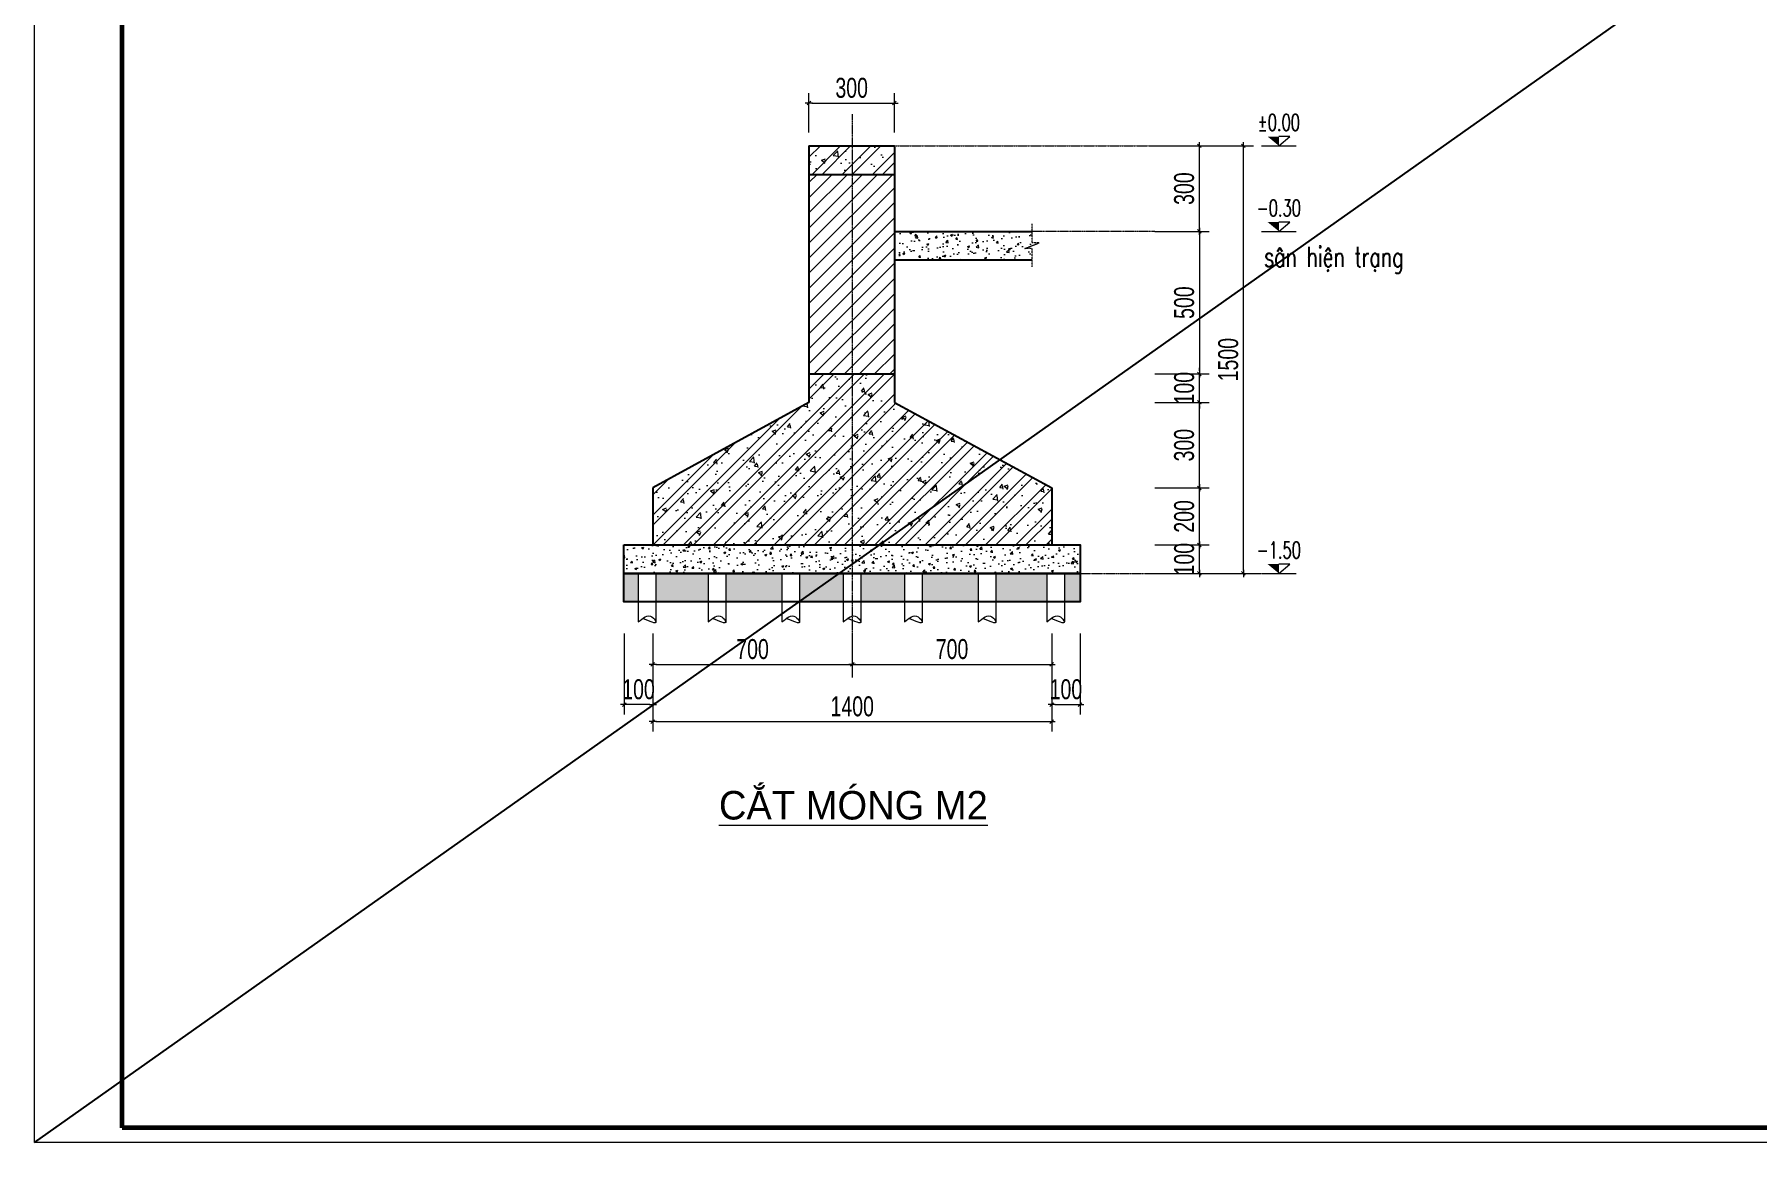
# Model space of a CAD drawing. Header units: millimetres. Extents: x 5243337 to 5938936, y 490824 to 785930.
# Drawn here: x 5679194 to 5685241, y 542430 to 546317 of the extents above; entities that cross this region are included whole.
import ezdxf
from ezdxf.enums import TextEntityAlignment as Align

# ---------------------------------------------------------------- set-up
doc = ezdxf.new("R2010")
doc.units = ezdxf.units.MM
doc.header["$MEASUREMENT"] = 0
doc.header["$PDMODE"] = 32
doc.linetypes.add('CENTER', pattern=[2, 1.25, -0.25, 0.25, -0.25])
doc.linetypes.add('HIDDEN', pattern=[0.375, 0.25, -0.125])
doc.layers.get('0').update_dxf_attribs({"lineweight": 0})
doc.layers.get('Defpoints').update_dxf_attribs({"lineweight": 0})
for name, color, linetype, lineweight in [('8- Dim', 8, 'Continuous', 9), ('dim', 144, 'Continuous', 13), ('hatch', 251, 'Continuous', 5), ('Khungten_LCDI', 7, 'Continuous', 25), ('LC Dim', 8, 'Continuous', 18), ('LC Net thay', 7, 'Continuous', 25), ('LC Text1', 3, 'Continuous', 20), ('MANH', 35, 'HIDDEN', 5), ('noithat', 125, 'Continuous', 9), ('text', 1, 'Continuous', 20), ('truc', 76, 'CENTER', 9)]:
    doc.layers.add(name, color=color, linetype=linetype, lineweight=lineweight)
doc.layers.add('KCS_Plotter', color=11, linetype='Continuous', plot=False)
doc.styles.add('Khungten', font='VHAVAN.TTF', dxfattribs={"width": 0.9, "height": 5000})
doc.styles.add('LC 3', font='vnsimli.shx', dxfattribs={"width": 0.75})
doc.styles.add('ROMANS', font='vnsimli.shx', dxfattribs={"width": 0.6})
doc.styles.add('TBV', font='VHHELS.TTF', dxfattribs={"width": 0.9, "oblique": 20, "height": 320})
doc.styles.add('Title', font='VHBLACK.TTF')
doc.styles.add('TXTDIM', font='VNARIAL.TTF', dxfattribs={"width": 0.7})
doc.dimstyles.new('DIM35', dxfattribs={"dimscale": 35, "dimtxt": 2, "dimasz": 0.3, "dimexe": 1, "dimexo": 0, "dimgap": 0.5, "dimtad": 1, "dimdec": 0, "dimzin": 12, "dimdsep": 46, "dimtxsty": 'TXTDIM', "dimblk": 'SLASH', "dimcen": 1.5, "dimclrd": 256, "dimclre": 256, "dimclrt": 1, "dimadec": 0, "dimazin": 0, "dimtfac": 1, "dimtdec": 0, "dimtix": 1, "dimtmove": 0, "dimatfit": 3, "dimldrblk": 'DOT', "dimfxl": 2, "dimtolj": 1, "dimtzin": 0, "dimlwd": 9, "dimlwe": 9, "dimarcsym": 1})
pattern_1 = [(50, (177632.29, 40745.67), (143.4520365, -12.550427), [15, -165]), (355, (177632.29, 40745.67), (-27.7502667, 150.4384267), [12, -132]), (100.4514, (177644.24, 40744.62), (115.7018763, 137.8879084), [12.748038, -140.2284224]), (46.1842, (177632.29, 40785.67), (213.44821, -33.103803), [22.5, -247.5]), (96.6356, (177650.07, 40782.9), (186.932541, 194.823574), [19.122058, -210.3426]), (351.1842, (177632.29, 40785.67), (186.932389, 194.82372), [18, -198]), (21, (177652.29, 40775.67), (119.3814104, -80.5237781), [15, -165]), (326, (177652.29, 40775.67), (48.6630664, 145.030009), [12, -132]), (71.4514, (177662.23, 40768.96), (168.0445257, 64.5060993), [12.748038, -140.2284224]), (37.5, (177632.286, 40745.67), (2.43197106, 66.57877077), [0, -130.4, 0, -134, 0, -132.5]), (7.5, (177632.286, 40745.67), (52.6139075, 78.8823424), [0, -76.4, 0, -127.4, 0, -50.5]), (327.5, (177587.686, 40745.67), (106.76448723, -4.51097435), [0, -50, 0, -156, 0, -207]), (317.5, (177567.69, 40745.67), (116.6372339, 20.0209965), [0, -65, 0, -103.6, 0, -147]), (45, (177632.286, 40745.67), (-53.0330086, 53.0330086), []), (45, (177667.64, 40745.67), (-53.0330086, 53.0330086), [])]

# ---------------------------------------------------------------- blocks, each defined once
blk = doc.blocks.new('SLASH')
at = {"layer": 'dim', "color": 16, "linetype": 'Continuous'}
for p, q in [((-1.2, 0), (1.2, 0)), ((-0.6, -0.6), (0.6, 0.6))]:
    blk.add_line(p, q, dxfattribs=at)
blk = doc.blocks.new('*D888')
at = {"layer": 'Defpoints', "color": 0, "transparency": 16777216}
for p in [(5682064, 544215.6), (5682763.7, 544215.6), (5682763.7, 544107.5)]:
    blk.add_point(p, dxfattribs=at)
at = {"layer": 'dim', "lineweight": 9, "transparency": 16777216}
for p, q in [((5682064, 544215.6), (5682064, 544072.5)), ((5682763.7, 544215.6), (5682763.7, 544072.5)), ((5682074.5, 544107.5), (5682753.2, 544107.5))]:
    blk.add_line(p, q, dxfattribs=at)
at = {"layer": 'dim', "lineweight": 9, "transparency": 16777216, "xscale": 10.5, "yscale": 10.5, "zscale": 10.5, "rotation": 180}
blk.add_blockref('SLASH', (5682064, 544107.5), dxfattribs=at)
at = {"layer": 'dim', "lineweight": 9, "transparency": 16777216, "xscale": 10.5, "yscale": 10.5, "zscale": 10.5}
blk.add_blockref('SLASH', (5682763.7, 544107.5), dxfattribs=at)
at = {"layer": 'dim', "color": 1, "transparency": 16777216, "insert": (5682413.9, 544160.7), "char_height": 70, "attachment_point": 5, "style": 'TXTDIM'}
blk.add_mtext('\\A1;700', dxfattribs=at)
blk = doc.blocks.new('_Dot')
at = {"color": 0, "linetype": 'ByBlock', "lineweight": -2}
blk.add_line((-0.5, 0), (-1, 0), dxfattribs=at)
at = {"color": 0, "linetype": 'ByBlock', "const_width": 0.5}
blk.add_lwpolyline([(-0.25, 0, 1), (0.25, 0, 1)], format="xyb", close=True, dxfattribs=at)
blk = doc.blocks.new('*D889')
at = {"layer": 'Defpoints', "color": 0, "transparency": 16777216}
for p in [(5681363.7, 544215.6), (5682064, 544215.6), (5682064, 544107.5)]:
    blk.add_point(p, dxfattribs=at)
at = {"layer": 'dim', "lineweight": 9, "transparency": 16777216}
for p, q in [((5681363.7, 544215.6), (5681363.7, 544072.5)), ((5682064, 544215.6), (5682064, 544072.5)), ((5681374.2, 544107.5), (5682053.5, 544107.5))]:
    blk.add_line(p, q, dxfattribs=at)
at = {"layer": 'dim', "lineweight": 9, "transparency": 16777216, "xscale": 10.5, "yscale": 10.5, "zscale": 10.5, "rotation": 180}
blk.add_blockref('SLASH', (5681363.7, 544107.5), dxfattribs=at)
at = {"layer": 'dim', "lineweight": 9, "transparency": 16777216, "xscale": 10.5, "yscale": 10.5, "zscale": 10.5}
blk.add_blockref('SLASH', (5682064, 544107.5), dxfattribs=at)
at = {"layer": 'dim', "color": 1, "transparency": 16777216, "insert": (5681713.9, 544160.7), "char_height": 70, "attachment_point": 5, "style": 'TXTDIM'}
blk.add_mtext('\\A1;700', dxfattribs=at)
blk = doc.blocks.new('*D890')
at = {"layer": 'Defpoints', "color": 0, "transparency": 16777216}
for p in [(5682211.7, 546076.4), (5681911.7, 545973.7), (5682211.7, 545973.7)]:
    blk.add_point(p, dxfattribs=at)
at = {"layer": 'dim', "lineweight": 9, "transparency": 16777216}
for p, q in [((5681911.7, 545973.7), (5681911.7, 546111.4)), ((5681922.2, 546076.4), (5682201.2, 546076.4)), ((5682211.7, 545973.7), (5682211.7, 546111.4))]:
    blk.add_line(p, q, dxfattribs=at)
at = {"layer": 'dim', "lineweight": 9, "transparency": 16777216, "xscale": 10.5, "yscale": 10.5, "zscale": 10.5, "rotation": 180}
blk.add_blockref('SLASH', (5681911.7, 546076.4), dxfattribs=at)
at = {"layer": 'dim', "lineweight": 9, "transparency": 16777216, "xscale": 10.5, "yscale": 10.5, "zscale": 10.5}
blk.add_blockref('SLASH', (5682211.7, 546076.4), dxfattribs=at)
at = {"layer": 'dim', "color": 1, "transparency": 16777216, "insert": (5682061.7, 546129.6), "char_height": 70, "attachment_point": 5, "style": 'TXTDIM'}
blk.add_mtext('\\A1;300', dxfattribs=at)
blk = doc.blocks.new('*D891')
at = {"layer": 'Defpoints', "color": 0, "transparency": 16777216}
for p in [(5681363.7, 544215.6), (5682763.7, 544215.6), (5682763.7, 543906.4)]:
    blk.add_point(p, dxfattribs=at)
at = {"layer": 'dim', "lineweight": 9, "transparency": 16777216}
for p, q in [((5681363.7, 544215.6), (5681363.7, 543871.4)), ((5682763.7, 544215.6), (5682763.7, 543871.4)), ((5681374.2, 543906.4), (5682753.2, 543906.4))]:
    blk.add_line(p, q, dxfattribs=at)
at = {"layer": 'dim', "lineweight": 9, "transparency": 16777216, "xscale": 10.5, "yscale": 10.5, "zscale": 10.5, "rotation": 180}
blk.add_blockref('SLASH', (5681363.7, 543906.4), dxfattribs=at)
at = {"layer": 'dim', "lineweight": 9, "transparency": 16777216, "xscale": 10.5, "yscale": 10.5, "zscale": 10.5}
blk.add_blockref('SLASH', (5682763.7, 543906.4), dxfattribs=at)
at = {"layer": 'dim', "color": 1, "transparency": 16777216, "insert": (5682063.7, 543959.7), "char_height": 70, "attachment_point": 5, "style": 'TXTDIM'}
blk.add_mtext('\\A1;1400', dxfattribs=at)
blk = doc.blocks.new('*D892')
at = {"layer": 'Defpoints', "color": 0, "transparency": 16777216}
for p in [(5683186.1, 544526.4), (5683281.8, 544526.4), (5683186.1, 544426.4)]:
    blk.add_point(p, dxfattribs=at)
at = {"layer": 'dim', "lineweight": 9, "transparency": 16777216}
for p, q in [((5683186.1, 544526.4), (5683316.8, 544526.4)), ((5683281.8, 544436.9), (5683281.8, 544515.9)), ((5683186.1, 544426.4), (5683316.8, 544426.4))]:
    blk.add_line(p, q, dxfattribs=at)
at = {"layer": 'dim', "lineweight": 9, "transparency": 16777216, "xscale": 10.5, "yscale": 10.5, "zscale": 10.5}
for p, rotation in [((5683281.8, 544526.4), 90), ((5683281.8, 544426.4), 270)]:
    blk.add_blockref('SLASH', p, dxfattribs=dict(at, rotation=rotation))
at = {"layer": 'dim', "color": 1, "transparency": 16777216, "insert": (5683228.6, 544476.4), "char_height": 70, "attachment_point": 5, "rotation": 90, "style": 'TXTDIM'}
blk.add_mtext('\\A1;100', dxfattribs=at)
blk = doc.blocks.new('*D893')
at = {"layer": 'Defpoints', "color": 0, "transparency": 16777216}
for p in [(5683126.1, 544726.4), (5683281.8, 544726.4), (5683126.1, 544526.4)]:
    blk.add_point(p, dxfattribs=at)
at = {"layer": 'dim', "lineweight": 9, "transparency": 16777216}
for p, q in [((5683126.1, 544726.4), (5683316.8, 544726.4)), ((5683281.8, 544536.9), (5683281.8, 544715.9)), ((5683126.1, 544526.4), (5683316.8, 544526.4))]:
    blk.add_line(p, q, dxfattribs=at)
at = {"layer": 'dim', "lineweight": 9, "transparency": 16777216, "xscale": 10.5, "yscale": 10.5, "zscale": 10.5}
for p, rotation in [((5683281.8, 544726.4), 90), ((5683281.8, 544526.4), 270)]:
    blk.add_blockref('SLASH', p, dxfattribs=dict(at, rotation=rotation))
at = {"layer": 'dim', "color": 1, "transparency": 16777216, "insert": (5683228.6, 544626.4), "char_height": 70, "attachment_point": 5, "rotation": 90, "style": 'TXTDIM'}
blk.add_mtext('\\A1;200', dxfattribs=at)
blk = doc.blocks.new('*D894')
at = {"layer": 'Defpoints', "color": 0, "transparency": 16777216}
for p in [(5683126.1, 545126.4), (5683281.8, 545126.4), (5683126.1, 545026.4)]:
    blk.add_point(p, dxfattribs=at)
at = {"layer": 'dim', "lineweight": 9, "transparency": 16777216}
for p, q in [((5683126.1, 545126.4), (5683316.8, 545126.4)), ((5683281.8, 545136.9), (5683281.8, 545147.4)), ((5683281.8, 545026.4), (5683281.8, 545126.4)), ((5683126.1, 545026.4), (5683316.8, 545026.4)), ((5683281.8, 545015.9), (5683281.8, 545005.4))]:
    blk.add_line(p, q, dxfattribs=at)
at = {"layer": 'dim', "lineweight": 9, "transparency": 16777216, "xscale": 10.5, "yscale": 10.5, "zscale": 10.5}
for p, rotation in [((5683281.8, 545126.4), 270), ((5683281.8, 545026.4), 90)]:
    blk.add_blockref('SLASH', p, dxfattribs=dict(at, rotation=rotation))
at = {"layer": 'dim', "color": 1, "transparency": 16777216, "insert": (5683228.6, 545076.4), "char_height": 70, "attachment_point": 5, "rotation": 90, "style": 'TXTDIM'}
blk.add_mtext('\\A1;100', dxfattribs=at)
blk = doc.blocks.new('*D895')
at = {"layer": 'Defpoints', "color": 0, "transparency": 16777216}
for p in [(5683126.1, 545026.4), (5683281.8, 545026.4), (5683126.1, 544726.4)]:
    blk.add_point(p, dxfattribs=at)
at = {"layer": 'dim', "lineweight": 9, "transparency": 16777216}
for p, q in [((5683126.1, 545026.4), (5683316.8, 545026.4)), ((5683281.8, 544736.9), (5683281.8, 545015.9)), ((5683126.1, 544726.4), (5683316.8, 544726.4))]:
    blk.add_line(p, q, dxfattribs=at)
at = {"layer": 'dim', "lineweight": 9, "transparency": 16777216, "xscale": 10.5, "yscale": 10.5, "zscale": 10.5}
for p, rotation in [((5683281.8, 545026.4), 90), ((5683281.8, 544726.4), 270)]:
    blk.add_blockref('SLASH', p, dxfattribs=dict(at, rotation=rotation))
at = {"layer": 'dim', "color": 1, "transparency": 16777216, "insert": (5683228.5, 544876.4), "char_height": 70, "attachment_point": 5, "rotation": 90, "style": 'TXTDIM'}
blk.add_mtext('\\A1;300', dxfattribs=at)
blk = doc.blocks.new('*D896')
at = {"layer": 'Defpoints', "color": 0, "transparency": 16777216}
for p in [(5682763.7, 544215.6), (5682863.4, 544215.6), (5682863.4, 543966.4)]:
    blk.add_point(p, dxfattribs=at)
at = {"layer": 'dim', "lineweight": 9, "transparency": 16777216}
for p, q in [((5682763.7, 544215.6), (5682763.7, 543931.4)), ((5682863.4, 544215.6), (5682863.4, 543931.4)), ((5682774.2, 543966.4), (5682852.9, 543966.4))]:
    blk.add_line(p, q, dxfattribs=at)
at = {"layer": 'dim', "lineweight": 9, "transparency": 16777216, "xscale": 10.5, "yscale": 10.5, "zscale": 10.5, "rotation": 180}
blk.add_blockref('SLASH', (5682763.7, 543966.4), dxfattribs=at)
at = {"layer": 'dim', "lineweight": 9, "transparency": 16777216, "xscale": 10.5, "yscale": 10.5, "zscale": 10.5}
blk.add_blockref('SLASH', (5682863.4, 543966.4), dxfattribs=at)
at = {"layer": 'dim', "color": 1, "transparency": 16777216, "insert": (5682813.5, 544019.7), "char_height": 70, "attachment_point": 5, "style": 'TXTDIM'}
blk.add_mtext('\\A1;100', dxfattribs=at)
blk = doc.blocks.new('*D897')
at = {"layer": 'Defpoints', "color": 0, "transparency": 16777216}
for p in [(5681263.6, 544215.6), (5681363.7, 544215.6), (5681263.6, 543966.4)]:
    blk.add_point(p, dxfattribs=at)
at = {"layer": 'dim', "lineweight": 9, "transparency": 16777216}
for p, q in [((5681263.6, 544215.6), (5681263.6, 543931.4)), ((5681363.7, 544215.6), (5681363.7, 543931.4)), ((5681353.2, 543966.4), (5681274.1, 543966.4))]:
    blk.add_line(p, q, dxfattribs=at)
at = {"layer": 'dim', "lineweight": 9, "transparency": 16777216, "xscale": 10.5, "yscale": 10.5, "zscale": 10.5, "rotation": 180}
blk.add_blockref('SLASH', (5681263.6, 543966.4), dxfattribs=at)
at = {"layer": 'dim', "lineweight": 9, "transparency": 16777216, "xscale": 10.5, "yscale": 10.5, "zscale": 10.5}
blk.add_blockref('SLASH', (5681363.7, 543966.4), dxfattribs=at)
at = {"layer": 'dim', "color": 1, "transparency": 16777216, "insert": (5681313.7, 544019.7), "char_height": 70, "attachment_point": 5, "style": 'TXTDIM'}
blk.add_mtext('\\A1;100', dxfattribs=at)
blk = doc.blocks.new('*D898')
at = {"layer": 'Defpoints', "color": 0, "transparency": 16777216}
for p in [(5683126.1, 545626.4), (5683126.1, 545126.4), (5683281.8, 545126.4)]:
    blk.add_point(p, dxfattribs=at)
at = {"layer": 'dim', "lineweight": 9, "transparency": 16777216}
for p, q in [((5683126.1, 545626.4), (5683316.8, 545626.4)), ((5683281.8, 545615.9), (5683281.8, 545136.9)), ((5683126.1, 545126.4), (5683316.8, 545126.4))]:
    blk.add_line(p, q, dxfattribs=at)
at = {"layer": 'dim', "lineweight": 9, "transparency": 16777216, "xscale": 10.5, "yscale": 10.5, "zscale": 10.5}
for p, rotation in [((5683281.8, 545626.4), 90), ((5683281.8, 545126.4), 270)]:
    blk.add_blockref('SLASH', p, dxfattribs=dict(at, rotation=rotation))
at = {"layer": 'dim', "color": 1, "transparency": 16777216, "insert": (5683228.6, 545376.4), "char_height": 70, "attachment_point": 5, "rotation": 90, "style": 'TXTDIM'}
blk.add_mtext('\\A1;500', dxfattribs=at)
blk = doc.blocks.new('*D899')
at = {"layer": 'Defpoints', "color": 0, "transparency": 16777216}
for p in [(5683126.1, 545926.4), (5683281.8, 545926.4), (5683126.1, 545626.4)]:
    blk.add_point(p, dxfattribs=at)
at = {"layer": 'dim', "lineweight": 9, "transparency": 16777216}
for p, q in [((5683126.1, 545926.4), (5683316.8, 545926.4)), ((5683281.8, 545636.9), (5683281.8, 545915.9)), ((5683126.1, 545626.4), (5683316.8, 545626.4))]:
    blk.add_line(p, q, dxfattribs=at)
at = {"layer": 'dim', "lineweight": 9, "transparency": 16777216, "xscale": 10.5, "yscale": 10.5, "zscale": 10.5}
for p, rotation in [((5683281.8, 545926.4), 90), ((5683281.8, 545626.4), 270)]:
    blk.add_blockref('SLASH', p, dxfattribs=dict(at, rotation=rotation))
at = {"layer": 'dim', "color": 1, "transparency": 16777216, "insert": (5683228.5, 545776.4), "char_height": 70, "attachment_point": 5, "rotation": 90, "style": 'TXTDIM'}
blk.add_mtext('\\A1;300', dxfattribs=at)
blk = doc.blocks.new('*D900')
at = {"layer": 'Defpoints', "color": 0, "transparency": 16777216}
for p in [(5683126.1, 545926.4), (5683436.4, 545926.4), (5683126.1, 544426.4)]:
    blk.add_point(p, dxfattribs=at)
at = {"layer": 'dim', "lineweight": 9, "transparency": 16777216}
for p, q in [((5683126.1, 545926.4), (5683471.4, 545926.4)), ((5683436.4, 544436.9), (5683436.4, 545915.9)), ((5683126.1, 544426.4), (5683471.4, 544426.4))]:
    blk.add_line(p, q, dxfattribs=at)
at = {"layer": 'dim', "lineweight": 9, "transparency": 16777216, "xscale": 10.5, "yscale": 10.5, "zscale": 10.5}
for p, rotation in [((5683436.4, 545926.4), 90), ((5683436.4, 544426.4), 270)]:
    blk.add_blockref('SLASH', p, dxfattribs=dict(at, rotation=rotation))
at = {"layer": 'dim', "color": 1, "transparency": 16777216, "insert": (5683383.2, 545176.4), "char_height": 70, "attachment_point": 5, "rotation": 90, "style": 'TXTDIM'}
blk.add_mtext('\\A1;1500', dxfattribs=at)
blk = doc.blocks.new('CAO DO')
at = {"layer": 'noithat'}
for p, q in [((20767, 17240), (20898, 17352)), ((20898, 17352), (20767, 17352)), ((20558, 17240), (20975, 17240))]:
    blk.add_line(p, q, dxfattribs=at)
blk.add_solid([(20632, 17352), (20767, 17352), (20767, 17240)], dxfattribs=at)
at = {"layer": 'text', "color": 2, "style": 'ROMANS'}
blk.add_attdef('1', text='', height=200, dxfattribs=at).set_placement((20766, 17422), align=Align.CENTER)
blk = doc.blocks.new('ha tang Nui Beo')
at = {"layer": 'Defpoints', "lineweight": 0}
blk.add_lwpolyline([(-1200, -14850), (-1200, 14850), (40800, 14850), (40800, -14850)], close=True, dxfattribs=at)
at = {"layer": 'Khungten_LCDI', "color": 5, "lineweight": 60}
blk.add_lwpolyline([(0, -14650), (0, 14650), (40600, 14650), (40600, -14650)], close=True, dxfattribs=at)
at = {"color": 7, "style": 'Khungten', "width": 0.8}
for tag, p in [('REVISION', (39499, -10746)), ('NGAYHT', (39546, -11609))]:
    blk.add_attdef(tag, text='', height=200, dxfattribs=at).set_placement(p, align=Align.CENTER)
at = {"layer": 'LC Text1', "style": 'Title', "width": 1.485915}
for tag, p, p2 in [('TENBANVE1', (36913, -8886), (40339, -8886)), ('TENBANVE2', (36913, -9562), (40339, -9562))]:
    blk.add_attdef(tag, text='', height=250, dxfattribs=at).set_placement(p, p2, align=Align.FIT)
at = {"layer": 'LC Text1', "style": 'Title', "width": 0.7}
blk.add_attdef('SOBANVE', text='', height=250, dxfattribs=at).set_placement((39562, -13896), align=Align.CENTER)

msp = doc.modelspace()

# ---------------------------------------------------------------- hatches: boundary and pattern name
at = {"layer": 'hatch'}
h = msp.add_hatch(dxfattribs=at)
h.set_pattern_fill('ANSI31', color=256, scale=300, style=0)
h.set_pattern_definition([(45, (5383298.3, 470134.87), (-26.5165043, 26.5165043), [])])
h.paths.add_polyline_path([(5681910.5, 545126.4), (5682210.5, 545126.4), (5682212.9, 545826.4), (5681912.9, 545826.4)])
h = msp.add_hatch(dxfattribs=at)
h.set_pattern_fill('AR-CONC', color=256, scale=10)
h.set_pattern_definition([(50, (5500220.48, 546738.476), (71.726018, -6.275213), [7.5, -82.5]), (355, (5500220.48, 546738.48), (-13.875133, 75.219213), [6, -66]), (100.4514, (5500226.46, 546737.95), (57.850938, 68.943954), [6.37402, -70.11421]), (46.1842, (5500220.48, 546758.48), (106.724105, -16.5519), [11.25, -123.75]), (96.6356, (5500229.38, 546757.1), (93.46627, 97.41179), [9.56103, -105.1713]), (351.1842, (5500220.48, 546758.48), (93.466195, 97.41186), [9, -99]), (21, (5500230.48, 546753.476), (59.690705, -40.26189), [7.5, -82.5]), (326, (5500230.48, 546753.48), (24.331533, 72.515005), [6, -66]), (71.4514, (5500235.456, 546750.12), (84.022263, 32.25305), [6.37402, -70.11421]), (37.5, (5500220.481, 546738.476), (1.2159855, 33.2893854), [0, -65.2, 0, -67, 0, -66.25]), (7.5, (5500220.48, 546738.476), (26.306954, 39.441171), [0, -38.2, 0, -63.7, 0, -25.25]), (327.5, (5500198.181, 546738.476), (53.3822436, -2.255487), [0, -25, 0, -78, 0, -103.5]), (317.5, (5500188.18, 546738.476), (58.318617, 10.010498), [0, -32.5, 0, -51.8, 0, -73.5])])
h.paths.add_polyline_path([(5682694.8, 545526.4), (5682694.8, 545566.4), (5682669.8, 545566.4), (5682719.8, 545586.4), (5682694.8, 545586.4), (5682694.8, 545626.4), (5682226.7, 545626.4), (5682226.7, 545526.4)])
h = msp.add_hatch(dxfattribs=at)
h.set_pattern_fill('AR-CONC', color=256, scale=10)
h.set_pattern_definition([(50, (5500220.48, 546688.39), (71.726018, -6.275213), [7.5, -82.5]), (355, (5500220.48, 546688.39), (-13.875133, 75.219213), [6, -66]), (100.4514, (5500226.46, 546687.87), (57.850938, 68.943954), [6.37402, -70.11421]), (46.1842, (5500220.48, 546708.39), (106.724105, -16.5519), [11.25, -123.75]), (96.6356, (5500229.38, 546707.01), (93.46627, 97.41179), [9.56103, -105.1713]), (351.1842, (5500220.48, 546708.39), (93.466195, 97.41186), [9, -99]), (21, (5500230.48, 546703.39), (59.690705, -40.26189), [7.5, -82.5]), (326, (5500230.48, 546703.39), (24.331533, 72.515005), [6, -66]), (71.4514, (5500235.456, 546700.04), (84.022263, 32.25305), [6.37402, -70.11421]), (37.5, (5500220.481, 546688.393), (1.2159855, 33.2893854), [0, -65.2, 0, -67, 0, -66.25]), (7.5, (5500220.48, 546688.393), (26.306954, 39.441171), [0, -38.2, 0, -63.7, 0, -25.25]), (327.5, (5500198.181, 546688.393), (53.3822436, -2.255487), [0, -25, 0, -78, 0, -103.5]), (317.5, (5500188.18, 546688.393), (58.318617, 10.010498), [0, -32.5, 0, -51.8, 0, -73.5])])
h.paths.add_polyline_path([(5682863.7, 544526.4), (5682064, 544526.4), (5682064, 544426.4), (5682863.7, 544426.4)])
h.paths.add_polyline_path([(5681262.7, 544426.4), (5682064, 544426.4), (5682064, 544526.4), (5681262.7, 544526.4)])
h = msp.add_hatch(dxfattribs=at)
h.set_pattern_fill('AR-SAND,_O', color=256, scale=10)
h.set_pattern_definition([(37.5, (177632.286, 40745.668), (-0.62993358, 19.26823769), [0, -15.2, 0, -17, 0, -16.25]), (7.5, (177632.286, 40745.668), (17.69776705, 28.22146065), [0, -8.2, 0, -13.7, 0, -5.25]), (327.5, (177619.986, 40745.668), (31.14141862, 0.056590535), [0, -5, 0, -18, 0, -23.5]), (317.5, (177619.986, 40745.668), (30.06126605, 8.77675565), [0, -2.5, 0, -11.8, 0, -13.5])])
h.paths.add_polyline_path([(5681313, 544326.4), (5681313, 544426.4), (5681262.7, 544426.4), (5681262.7, 544326.4)])
h.paths.add_polyline_path([(5681558, 544326.4), (5681558, 544426.4), (5681375, 544426.4), (5681375, 544326.4)])
h.paths.add_polyline_path([(5681817, 544326.4), (5681817, 544426.4), (5681620, 544426.4), (5681620, 544326.4)])
h.paths.add_polyline_path([(5682032, 544326.4), (5682032, 544426.4), (5681879, 544426.4), (5681879, 544326.4)])
h.paths.add_polyline_path([(5682247, 544326.4), (5682247, 544426.4), (5682094, 544426.4), (5682094, 544326.4)])
h.paths.add_polyline_path([(5682506.1, 544326.4), (5682506.1, 544426.4), (5682309, 544426.4), (5682309, 544326.4)])
h.paths.add_polyline_path([(5682808, 544426.4), (5682808, 544326.4), (5682863.7, 544326.4), (5682863.7, 544426.4)])
h.paths.add_polyline_path([(5682746.1, 544326.4), (5682746.1, 544426.4), (5682568, 544426.4), (5682568, 544326.4)])
at = {"layer": 'LC Dim'}
h = msp.add_hatch(dxfattribs=at)
h.set_pattern_fill('BTCT', color=256, scale=20)
h.set_pattern_definition(pattern_1)
h.paths.add_polyline_path([(5682211.7, 545926.4), (5681911.7, 545926.4), (5681911.7, 545826.4), (5682211.7, 545826.4)])
h = msp.add_hatch(dxfattribs=at)
h.set_pattern_fill('BTCT', color=256, scale=20)
h.set_pattern_definition(pattern_1)
h.paths.add_polyline_path([(5682211.7, 545026.4), (5682211.7, 545126.4), (5681911.7, 545126.4), (5681911.7, 545026.4), (5681363.7, 544726.4), (5681363.7, 544526.4), (5682763.7, 544526.4), (5682763.7, 544726.4)])

# ---------------------------------------------------------------- linework, layer by layer
at = {"layer": '8- Dim'}
for p, q in [((5681313, 544426.7), (5681313, 544256.8)), ((5681375, 544426.7), (5681375, 544256.8)), ((5681558, 544426.7), (5681558, 544256.8)), ((5681620, 544426.7), (5681620, 544256.8)), ((5681817, 544426.7), (5681817, 544256.8)), ((5681879, 544426.7), (5681879, 544256.8)), ((5682032, 544426.7), (5682032, 544256.8)), ((5682094, 544426.7), (5682094, 544256.8)), ((5682247, 544426.7), (5682247, 544256.8)), ((5682309, 544426.7), (5682309, 544256.8)), ((5682506.1, 544426.7), (5682506.1, 544256.8)), ((5682568, 544426.7), (5682568, 544256.8)), ((5682746.1, 544426.7), (5682746.1, 544256.8)), ((5682808, 544426.7), (5682808, 544256.8))]:
    msp.add_line(p, q, dxfattribs=at)
for points in [[(5681313, 544256.8), (5681361, 544273.9), (5681375, 544256.8), (5681328.4, 544268.5)], [(5681558, 544256.8), (5681606, 544273.9), (5681620, 544256.8), (5681573.4, 544268.5)], [(5681817, 544256.8), (5681865, 544273.9), (5681879, 544256.8), (5681832.4, 544268.5)], [(5682032, 544256.8), (5682080, 544273.9), (5682094, 544256.8), (5682047.4, 544268.5)], [(5682247, 544256.8), (5682295, 544273.9), (5682309, 544256.8), (5682262.4, 544268.5)], [(5682506.1, 544256.8), (5682554.1, 544273.9), (5682568, 544256.8), (5682521.5, 544268.5)], [(5682746.1, 544256.8), (5682794.1, 544273.9), (5682808, 544256.8), (5682761.5, 544268.5)]]:
    msp.add_spline(points, degree=3, dxfattribs=at)
at = {"layer": 'KCS_Plotter'}
msp.add_line((5679194, 542430), (5689975.7, 550054.2), dxfattribs=at)
at = {"layer": 'LC Net thay'}
for p, q in [((5681911.7, 545926.4), (5681911.7, 545126.4)), ((5681911.7, 545926.4), (5682211.7, 545926.4)), ((5682211.7, 545926.4), (5682211.7, 545126.4)), ((5681911.7, 545826.4), (5682211.7, 545826.4)), ((5682211.7, 545626.4), (5682694.8, 545626.4)), ((5682211.7, 545526.4), (5682694.8, 545526.4)), ((5681911.7, 545126.4), (5681911.7, 545026.4)), ((5681911.7, 545126.4), (5682211.7, 545126.4)), ((5682211.7, 545126.4), (5682211.7, 545026.4)), ((5681911.7, 545026.4), (5681363.7, 544726.4)), ((5682211.7, 545026.4), (5682763.7, 544726.4)), ((5681363.7, 544726.4), (5681363.7, 544526.4)), ((5682763.7, 544726.4), (5682763.7, 544526.4))]:
    msp.add_line(p, q, dxfattribs=at)
for points in [[(5681262.7, 544526.4), (5682863.7, 544526.4), (5682863.7, 544426.4), (5681262.7, 544426.4)], [(5681262.7, 544426.4), (5682863.7, 544426.4), (5682863.7, 544326.4), (5681262.7, 544326.4)]]:
    msp.add_lwpolyline(points, close=True, dxfattribs=at)
at = {"layer": 'MANH'}
msp.add_lwpolyline([(5682694.8, 545502.1), (5682694.8, 545566.4), (5682669.8, 545566.4), (5682719.8, 545586.4), (5682694.8, 545586.4), (5682694.8, 545653.3)], dxfattribs=at)
at = {"layer": 'truc', "ltscale": 3}
for p, q in [((5682064, 546037.2), (5682064, 544061)), ((5682211.7, 545926.4), (5683126.1, 545926.4)), ((5683126.1, 545626.4), (5682694.8, 545626.4)), ((5682863.7, 544426.4), (5683516.3, 544426.4))]:
    msp.add_line(p, q, dxfattribs=at)

# ---------------------------------------------------------------- block references
at = {"layer": 'LC Net thay', "xscale": 0.2567064561698581, "yscale": 0.2567064561698581, "zscale": 0.2567064561698581, "rotation": 0.000231626131021}
msp.add_blockref('ha tang Nui Beo', (5679502.1, 546242.1, 0), dxfattribs=at)
at = {"layer": 'noithat'}
ref = msp.add_blockref('CAO DO', (5677525.5, 540916), dxfattribs=dict(at, xscale=0.290625, yscale=0.290625, zscale=0.290625))
ref.add_attrib('1', '%%P0.00', dxfattribs={"layer": 'text', "color": 2, "height": 58.12, "style": 'ROMANS', "width": 0.65}).set_placement((5683560.6, 545979.3), align=Align.CENTER)
ref = msp.add_blockref('CAO DO', (5677525.5, 540616), dxfattribs=dict(at, xscale=0.290625, yscale=0.290625, zscale=0.290625))
ref.add_attrib('1', '-0.30', dxfattribs={"layer": 'text', "color": 2, "height": 58.12, "style": 'ROMANS', "width": 0.65}).set_placement((5683560.6, 545679.3), align=Align.CENTER)
ref = msp.add_blockref('CAO DO', (5677525.5, 539416), dxfattribs=dict(at, xscale=0.290625, yscale=0.290625, zscale=0.290625))
ref.add_attrib('1', '-1.50', dxfattribs={"layer": 'text', "color": 2, "height": 58.12, "style": 'ROMANS', "width": 0.65}).set_placement((5683560.6, 544479.3), align=Align.CENTER)

# ---------------------------------------------------------------- texts
at = {"layer": 'LC Text1', "style": 'LC 3', "width": 0.7}
msp.add_text('s©n hiÖn tr¹ng', height=70, dxfattribs=at).set_placement((5683508.6, 545501.9))
at = {"layer": 'text', "style": 'TBV'}
msp.add_text('%%Uc¾t mãng m2', height=100, dxfattribs=at).set_placement((5682067.6, 543563.2), align=Align.CENTER)

# ---------------------------------------------------------------- dimensions: what is measured, and where the dimension line sits
at = {"layer": 'dim'}
for base, p1, p2, picture, middle in [((5682211.7, 546076.4), (5681911.7, 545973.7), (5682211.7, 545973.7), '*D890', (5682061.7, 546129.6)), ((5682064, 544107.5), (5681363.7, 544215.6), (5682064, 544215.6), '*D889', (5681713.9, 544160.7)), ((5682763.7, 543906.4), (5681363.7, 544215.6), (5682763.7, 544215.6), '*D891', (5682063.7, 543959.7)), ((5682763.7, 544107.5), (5682064, 544215.6), (5682763.7, 544215.6), '*D888', (5682413.9, 544160.7))]:
    dim = msp.add_linear_dim(base=base, p1=p1, p2=p2, dimstyle='DIM35', dxfattribs=at)
    dim.commit()
    dim.dimension.update_dxf_attribs({"geometry": picture, "text_midpoint": middle})
for base, p1, p2, picture, middle in [((5683281.8, 545926.4), (5683126.1, 545626.4), (5683126.1, 545926.4), '*D899', (5683228.5, 545776.4)), ((5683436.4, 545926.4), (5683126.1, 544426.4), (5683126.1, 545926.4), '*D900', (5683383.2, 545176.4)), ((5683281.8, 545126.4), (5683126.1, 545626.4), (5683126.1, 545126.4), '*D898', (5683228.6, 545376.4)), ((5683281.8, 545126.4), (5683126.1, 545026.4), (5683126.1, 545126.4), '*D894', (5683228.6, 545076.4)), ((5683281.8, 545026.4), (5683126.1, 544726.4), (5683126.1, 545026.4), '*D895', (5683228.5, 544876.4)), ((5683281.8, 544726.4), (5683126.1, 544526.4), (5683126.1, 544726.4), '*D893', (5683228.6, 544626.4))]:
    dim = msp.add_linear_dim(base=base, p1=p1, p2=p2, angle=90, dimstyle='DIM35', dxfattribs=at)
    dim.commit()
    dim.dimension.update_dxf_attribs({"geometry": picture, "text_midpoint": middle})
for base, p1, p2, angle, picture, middle in [((5683281.8, 544526.4), (5683186.1, 544426.4), (5683186.1, 544526.4), 90, '*D892', (5683281.8, 544476.4)), ((5681263.6, 543966.4), (5681363.7, 544215.6), (5681263.6, 544215.6), 180, '*D897', (5681313.7, 543966.4))]:
    dim = msp.add_linear_dim(base=base, p1=p1, p2=p2, angle=angle, dimstyle='DIM35', dxfattribs=at)
    dim.commit()
    dim.dimension.update_dxf_attribs({"geometry": picture, "text_midpoint": middle, "dimtype": 160})
dim = msp.add_linear_dim(base=(5682863.4, 543966.4), p1=(5682763.7, 544215.6), p2=(5682863.4, 544215.6), dimstyle='DIM35', dxfattribs=at)
dim.commit()
dim.dimension.update_dxf_attribs({"geometry": '*D896', "text_midpoint": (5682813.5, 543966.4), "dimtype": 160})

doc.saveas('drawing.dxf')
